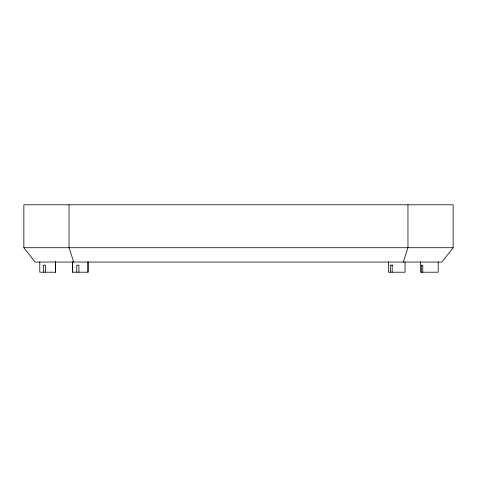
<?xml version="1.0" encoding="UTF-8"?>
<svg xmlns="http://www.w3.org/2000/svg" width="477" height="477" viewBox="0 0 477 477"><rect width="100%" height="100%" fill="white"/><g stroke="black" fill="none" stroke-linecap="round" stroke-linejoin="round"><path stroke-width="0.72" d="M87.971 272.206L87.971 261.933M403.28 262.034L407.96 247.724L407.96 204.794M453.15 247.724L441.851 262.034L35.149 262.034L23.85 247.724L23.85 204.794L453.15 204.794L453.15 247.724L23.85 247.724M392.523 265.176L390.323 265.176L390.323 272.206M73.72 262.034L69.04 247.724L69.04 204.794M438.208 261.933L438.208 272.206L420.559 272.206L420.553 261.933M422.789 272.206L422.789 265.176L421.352 265.176L421.352 272.206M405.045 261.933L405.045 272.206L388.445 272.206L388.439 261.933M392.166 265.176L392.166 272.206M88.066 261.933L88.066 272.206L72.45 272.206L72.45 261.933M78.926 272.206L78.926 265.176L76.737 265.176L76.737 272.206M72.54 261.933L72.54 272.206M55.439 261.933L55.439 272.206L39.794 272.206L39.794 261.933M45.482 272.206L45.482 265.176L43.359 265.176L43.359 272.206M55.386 261.933L55.38 272.206L55.38 261.933"/></g></svg>
